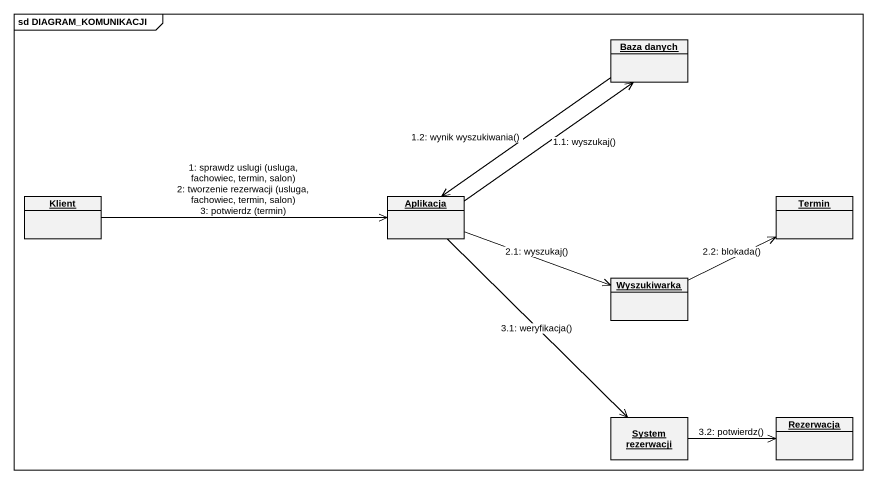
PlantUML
@startuml
mainframe sd DIAGRAM_KOMUNIKACJI
hide circle
hide empty members
object "Baza danych" as Baza_danych
object Klient
object Aplikacja
object Termin
object Wyszukiwarka
object "System rezerwacji" as System_rezerwacji
object Rezerwacja
Klient -right-> Aplikacja : 1: sprawdz uslugi (usluga, fachowiec, termin, salon)\n2: tworzenie rezerwacji (usluga, fachowiec, termin, salon)\n3: potwierdz (termin)
Aplikacja -up-> Baza_danych : 1.1: wyszukaj()
Baza_danych --> Aplikacja : 1.2: wynik wyszukiwania()
Aplikacja -right-> Wyszukiwarka : 2.1: wyszukaj()
Wyszukiwarka -right-> Termin : 2.2: blokada()
Aplikacja --> System_rezerwacji : 3.1: weryfikacja()
System_rezerwacji -right-> Rezerwacja : 3.2: potwierdz()
@enduml
